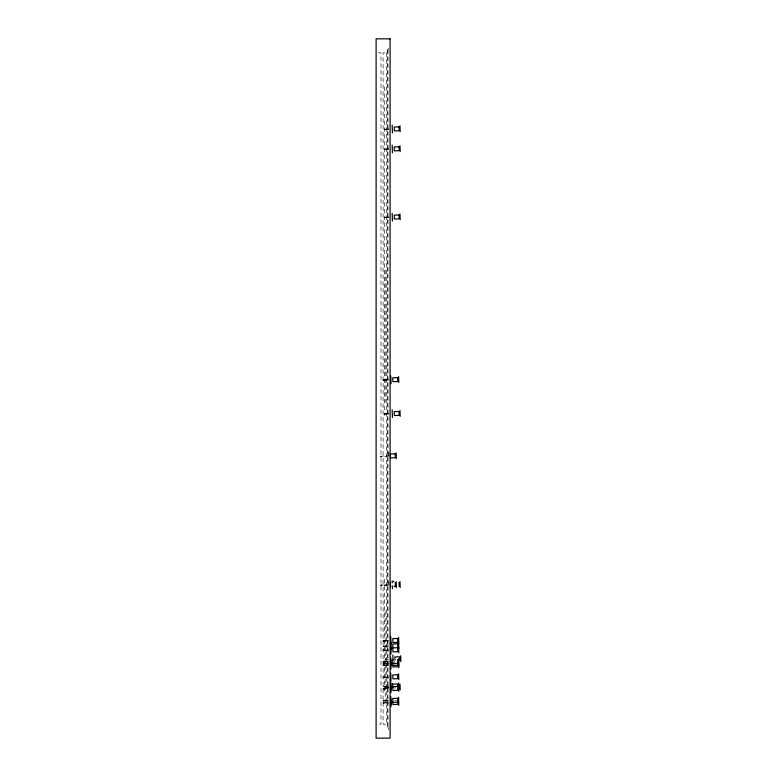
<?xml version="1.0" encoding="UTF-8"?>
<svg xmlns="http://www.w3.org/2000/svg" width="777" height="777" viewBox="0 0 777 777"><rect width="100%" height="100%" fill="white"/><g stroke="black" fill="none" stroke-linecap="round" stroke-linejoin="round"><path stroke-width="0.58" stroke-dasharray="3.88 2.91" d="M388.626 729.632L387.869 727.146A5.594 3.963 0 0 0 387.849 725.903L386.596 724.164L383.1 724.164L383.1 52.836L386.596 52.836L387.849 51.097A5.594 3.963 0 0 0 387.869 49.854L388.626 47.368M394.959 661.344L394.298 662.402M388.898 129.477L384.498 129.303L388.879 128.827M388.898 149.388L384.498 149.213L388.879 148.737M388.898 217.589L384.498 217.414L388.879 216.938M388.617 379.565L383.1 380.06L388.636 380.215M388.898 414.092L384.498 413.918L388.879 413.442M388.442 456.332L380.633 456.274L388.422 455.681M388.898 585.246L380.73 585.198L388.879 584.595M385.479 585.032L384.498 585.071L385.47 584.945M388.617 640.403L383.1 640.899L388.636 641.054M388.636 646.396L383.1 646.25L388.617 645.745M388.636 650.417L383.1 650.281L388.617 649.766M388.461 659.42L385.198 659.217L388.442 658.779M388.636 662.072L383.1 661.936L388.617 661.421M388.636 663.937L383.1 663.801L388.617 663.286M388.636 665.462L383.1 665.326L388.617 664.811M388.636 677.359L383.1 677.223L388.617 676.709M388.898 687.713L384.498 687.538L388.879 687.062M388.636 700.893L383.1 700.757L388.617 700.242M388.636 703.078L383.1 702.942L388.617 702.427M384.071 640.559L383.1 640.908L384.091 641.19L384.071 640.559L383.1 640.899L384.091 641.19L383.1 640.908L384.071 640.598L383.1 640.899L384.091 641.161L383.1 640.908L384.071 640.646L383.1 640.908L384.091 641.161M384.071 665.122L383.1 665.326L384.071 664.976L384.091 665.598L383.1 665.326L384.071 664.976M383.1 700.747L384.091 701L383.1 700.757L384.071 700.407L384.091 701.029L383.1 700.757L384.071 700.407L383.1 700.747L384.091 701.029L383.1 700.757L384.071 700.436M385.479 129.429L384.498 129.303L385.47 128.953L385.489 129.574L384.498 129.303L385.47 128.982M385.479 149.339L384.498 149.213L385.479 149.407L384.498 149.213L385.47 148.863L385.489 149.495L384.498 149.213L385.47 148.902M385.489 217.657L384.498 217.414L385.47 217.065L385.489 217.686L384.498 217.414L385.47 217.094M384.071 379.72L383.1 380.07L384.091 380.351L384.071 379.72L383.1 380.07L384.091 380.322M384.498 413.908L385.47 413.568L385.489 414.19L384.498 413.918L385.47 413.597L384.498 413.908L385.489 414.16L384.498 413.918L385.479 414.112M381.614 456.235L380.633 456.264L381.624 456.517M381.701 585.071L380.73 585.198L381.701 584.994M384.081 646.377L383.1 646.25L384.071 645.94M384.071 649.961L383.1 650.271L384.081 650.475L383.1 650.281L384.071 649.931L384.091 650.553L383.1 650.281L384.071 649.931M386.169 659.09L385.198 659.217L386.169 658.896M384.091 662.179L383.1 661.926L384.081 662.121L383.1 661.936L384.071 661.577L384.091 662.208L383.1 661.936L384.071 661.615M384.091 664.073L383.1 663.801L384.071 663.451L384.091 664.073L383.1 663.801L384.071 663.48M384.071 676.961L383.1 677.214L384.091 677.466L383.1 677.223L384.071 676.874L384.091 677.505L383.1 677.223L384.071 676.903M384.498 687.528L385.479 687.499M383.1 702.932L384.081 703.136L383.1 702.942L384.071 702.593L384.091 703.214L383.1 702.942L384.071 702.622M385.479 217.463L384.498 217.405L385.47 217.21M384.081 650.242L383.1 650.281L384.071 650.009M383.1 663.791L384.071 663.529M384.071 688.645L383.1 688.908L388.636 689.053M384.081 662.053L383.1 661.926L384.071 661.81M383.1 677.223L384.081 677.272M384.498 149.213L385.47 149.019M384.498 129.293L385.47 129.176M384.498 217.405L385.47 217.288M383.1 646.25L384.071 646.134M383.1 665.316L384.081 665.287M380.73 585.188L381.711 585.159M385.198 659.207L386.179 659.343M383.1 661.926L384.081 661.897M388.617 685.887L383.1 686.392L388.636 686.538M393.89 687.995L395.833 687.927M388.617 688.403L383.1 688.908L384.081 688.878M394.735 700.601L396.678 700.533M378.069 52.836L381.002 52.836L381.002 724.164L376.107 724.164M388.558 452.117L388.5 457.954M384.081 686.45L383.1 686.392L384.081 686.528M384.498 585.071L385.479 585.198M383.1 650.281L384.081 650.407M380.633 456.274L381.614 456.4M388.403 581.031L388.5 583.925M387.927 50.476L387.927 726.524M387.791 49.543L387.791 727.457M386.596 52.836L386.596 724.164M385.198 270.114L385.198 401.903M385.198 611.246L385.198 702.855M384.498 87.024L384.498 415.54M384.498 579.292L384.498 691.18M384.071 379.807L383.1 380.07L384.071 379.807M384.071 379.875L383.1 380.07L384.071 379.875M384.071 379.953L383.1 380.07L384.081 380.04M384.071 640.792L383.1 640.908L384.071 640.792M384.071 688.791L383.1 688.908L384.071 688.791M384.081 640.879L383.1 640.908L384.081 640.957"/><path stroke-width="1.17" d="M397.785 663.393L392.909 663.548L392.783 659.654M392.909 665.423L397.785 665.258L397.659 659.488M393.366 581.274L393.89 581.827M400 125.845L400.194 131.711M400 145.765L400.194 151.632M400 213.957L400.194 219.823M392.171 125.136L392.424 132.935M392.171 145.056L392.424 152.855M400 410.46L400.194 416.326M398.601 376.622L398.795 382.488M392.171 213.248L392.424 221.047M396.134 452.816L396.328 458.683M400 581.614L400.194 587.48M399.057 582.633L399.184 586.528M400.699 655.759L400.893 661.625M392.171 409.751L392.424 417.55M390.773 375.913L391.025 383.712M399.883 660.673L399.757 656.779L394.881 656.934L394.988 660.265M398.601 637.461L398.795 643.327M398.601 642.802L398.795 648.669M400 684.09L400.194 689.947M398.601 646.823L398.795 652.69M396.231 581.74L396.425 587.606M398.601 658.478L398.795 666.21M398.601 661.868L398.795 667.734M398.601 673.766L398.795 679.632M399.057 685.1L399.184 689.005M397.659 647.911L397.785 651.738L392.909 651.903L392.783 648.067M395.289 582.76L395.415 586.654M398.601 682.954L398.795 688.811M398.601 685.46L398.795 691.326M397.717 664.83L397.785 666.783L392.909 666.948L392.832 662.966M398.601 697.299L398.795 705.351M397.766 687.295L397.659 683.964L392.783 684.129L392.89 687.451M394.289 586.12L394.308 586.693M397.707 701.942L397.785 704.399L392.909 704.564L392.832 702.107M392.171 580.905L392.23 582.857M392.327 585.819L392.424 588.704M390.413 582.915L390.54 586.82M392.871 655.05L393.026 659.955M390.773 636.751L391.025 644.551M390.773 642.093L391.025 649.893M392.171 683.381L392.181 683.906M390.773 646.114L391.025 653.913M390.773 657.769L391.025 665.568M390.773 659.634L391.025 668.958M390.773 673.067L391.025 680.856M390.773 682.245L391.025 690.044M390.773 684.751L391.025 692.55M390.773 696.59L391.025 704.389M390.773 698.776L391.025 706.575M399.057 126.865L394.182 127.02L394.308 130.924L399.184 130.759L399.057 126.865M399.057 146.775L394.182 146.94L394.308 150.835L399.184 150.68L399.057 146.775M399.057 214.976L394.182 215.132L394.308 219.036L399.184 218.871L399.057 214.976M397.659 377.632L392.783 377.797L392.909 381.692L397.785 381.536L397.659 377.632M399.057 411.48L394.182 411.635L394.308 415.54L399.184 415.374L399.057 411.48M395.192 453.836L390.316 453.991L390.452 457.896L395.318 457.731L395.192 453.836M397.659 638.471L392.783 638.636L392.909 642.53L397.785 642.375L397.659 638.471M397.659 643.812L392.783 643.978L392.909 647.872L397.785 647.717L397.659 643.812M397.659 674.786L392.783 674.951L392.909 678.845L397.785 678.68L397.659 674.786M397.659 686.47L392.783 686.635L392.909 690.539L397.785 690.374L397.659 686.47M397.659 698.319L392.783 698.474L392.909 702.379L397.785 702.214L397.659 698.319M390.093 38.85L376.107 38.85L376.107 738.15L390.093 738.15L390.093 38.85"/></g></svg>
